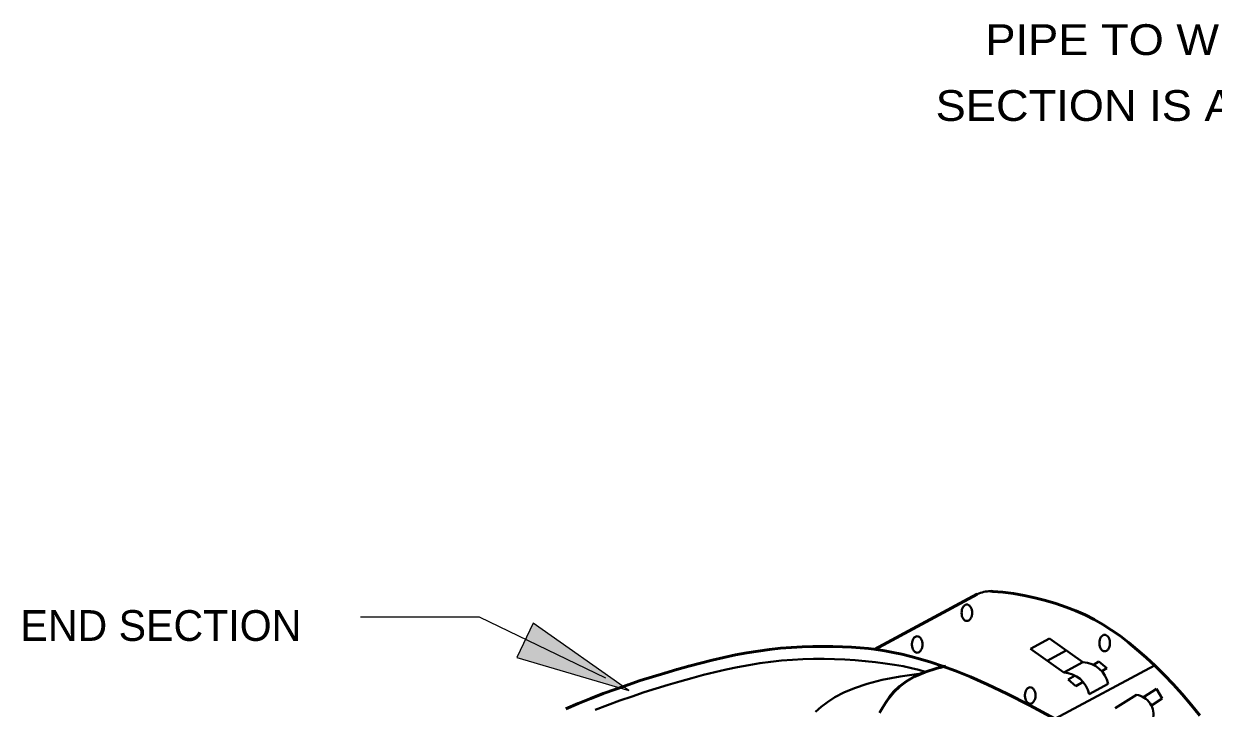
# Model space of a CAD drawing. Extents: x 35.6 to 70.9, y -0.1 to 21.9.
# Drawn here: x 42.223 to 46.092, y 10.937 to 13.163 of the extents above; entities that cross this region are included whole.
import ezdxf

# ---------------------------------------------------------------- set-up
doc = ezdxf.new("R2010")
doc.units = 0
doc.header["$LTSCALE"] = 0.05
doc.layers.add('1', color=7, linetype='Continuous', lineweight=40)
doc.layers.add('3', color=7, linetype='Continuous', lineweight=25)

msp = doc.modelspace()

# ---------------------------------------------------------------- hatches: boundary and pattern name
at = {"layer": '3'}
msp.add_hatch(color=256, dxfattribs=at).paths.add_polyline_path([(43.88075, 11.21442), (43.82675, 11.10192), (44.19158, 10.99525), (44.19158, 10.99525)])

# ---------------------------------------------------------------- linework, layer by layer
at = {"layer": '1', "lineweight": 53}
msp.add_line((45.32492, 11.30842), (44.99075, 11.12875), dxfattribs=at)
at = {"layer": '1'}
for p, q in [((45.55983, 11.16367), (45.49775, 11.13025)), ((45.66833, 11.08708), (45.55983, 11.16367)), ((45.60625, 11.05367), (45.49775, 11.13025)), ((45.552, 11.092), (45.61408, 11.12533)), ((45.90158, 11.07667), (45.57742, 10.9025)), ((45.66833, 11.08708), (45.60625, 11.05367)), ((45.70267, 11.0785), (45.72058, 11.08892)), ((45.72058, 11.08892), (45.74608, 11.06733)), ((45.73, 11.058), (45.74608, 11.06733)), ((45.62017, 11.03042), (45.64308, 11.04375)), ((45.64558, 11.00875), (45.62017, 11.03042)), ((45.64558, 11.00875), (45.66958, 11.02275)), ((45.751, 11.01675), (45.68883, 10.98333)), ((45.86525, 10.97342), (45.90842, 11.00067)), ((45.90842, 11.00067), (45.92625, 10.96883)), ((45.774, 10.9375), (45.84267, 10.98075)), ((45.89117, 10.94675), (45.92625, 10.96883))]:
    msp.add_line(p, q, dxfattribs=at)
at = {"layer": '1', "lineweight": 53}
for points in [[(46.04883, 10.91333), (46.02017, 10.94883), (45.99108, 10.98283), (45.96183, 11.01533), (45.93242, 11.04617), (45.90308, 11.07525), (45.874, 11.1025), (45.84533, 11.12783), (45.81717, 11.15108), (45.78925, 11.17233), (45.76142, 11.19183), (45.73333, 11.20967), (45.70483, 11.22592), (45.6755, 11.24067), (45.64525, 11.25425), (45.61375, 11.26658), (45.58075, 11.27783), (45.54675, 11.288), (45.51208, 11.29683), (45.47717, 11.30433), (45.44242, 11.31042), (45.40833, 11.31483), (45.37533, 11.31758), (45.36875, 11.31775)], [(45.57742, 10.9025), (45.49433, 10.94717), (45.42167, 10.98433), (45.35825, 11.01483), (45.30292, 11.03942), (45.25458, 11.05908), (45.21217, 11.07475), (45.17442, 11.08717), (45.14025, 11.09725), (45.10875, 11.10575), (45.07925, 11.11292), (45.05125, 11.119), (45.02417, 11.12392), (44.99767, 11.128), (44.97108, 11.13117), (44.94392, 11.13367), (44.91583, 11.13567), (44.88617, 11.13717), (44.85525, 11.13817), (44.82308, 11.1385), (44.78975, 11.13825), (44.7555, 11.13717), (44.7205, 11.13525), (44.68492, 11.13233), (44.64875, 11.1285), (44.61225, 11.1235), (44.57542, 11.1175), (44.53825, 11.11058), (44.50075, 11.10267), (44.46292, 11.09392), (44.42475, 11.08442), (44.38617, 11.07425), (44.34742, 11.06342), (44.30817, 11.05192), (44.26875, 11.03992), (44.22892, 11.02717), (44.18892, 11.01383), (44.14875, 10.99967), (44.10833, 10.98483), (44.06775, 10.96917), (44.027, 10.95267), (43.98625, 10.93533)], [(45.22292, 11.07417), (45.194, 11.06767), (45.15417, 11.05492), (45.12117, 11.0405), (45.094, 11.02475), (45.072, 11.00808), (45.054, 10.99075), (45.03933, 10.97325), (45.027, 10.95583), (45.01617, 10.93875), (45.00675, 10.922)]]:
    msp.add_lwpolyline(points, dxfattribs=at)
at = {"layer": '1'}
for points in [[(45.15567, 11.05542), (45.13467, 11.062), (45.11067, 11.06817), (45.08417, 11.07375), (45.05558, 11.07883), (45.02508, 11.08342), (44.99342, 11.08742), (44.96075, 11.09083), (44.9275, 11.09358), (44.894, 11.09575), (44.86033, 11.09725), (44.8265, 11.098), (44.79242, 11.098), (44.758, 11.09708), (44.72342, 11.09533), (44.68842, 11.0925), (44.65308, 11.08875), (44.6175, 11.08383), (44.5815, 11.078), (44.54517, 11.07117), (44.5085, 11.06342), (44.47142, 11.05492), (44.43392, 11.04558), (44.39617, 11.0355), (44.35792, 11.02483), (44.31933, 11.01358), (44.28058, 11.00175), (44.24142, 10.98925), (44.202, 10.976), (44.16233, 10.96208), (44.12242, 10.94742), (44.08242, 10.932)], [(45.14283, 11.05), (45.07425, 11.04058), (45.01583, 11.02942), (44.9665, 11.01692), (44.92508, 11.00317), (44.89058, 10.98858), (44.86175, 10.97325), (44.8375, 10.95758), (44.81667, 10.94175), (44.79825, 10.926)]]:
    msp.add_lwpolyline(points, dxfattribs=at)
for centre, radius, start, end in [((45.367, 11.21883), 0.09891, 88.9916, 115.18504), ((45.30333, 11.251), 0.02916, 147.13098, 164.94404), ((45.29583, 11.256), 0.02016, 123.16026, 147.63001), ((45.29092, 11.26333), 0.01134, 89.433, 122.25316), ((45.29108, 11.2635), 0.0112, 57.54091, 90.36107), ((45.28608, 11.25583), 0.0203, 32.76512, 57.23487), ((45.27867, 11.25125), 0.02905, 14.57087, 32.38392), ((45.31533, 11.24817), 0.04146, 165.4265, 180.32347), ((45.31533, 11.24767), 0.04146, 179.67653, 194.5735), ((45.30333, 11.24483), 0.02916, 195.05596, 212.86901), ((45.29567, 11.23983), 0.02002, 212.76512, 237.23487), ((45.291, 11.23258), 0.01139, 237.03285, 269.85301), ((45.29092, 11.23242), 0.01124, 270.36114, 303.1813), ((45.28625, 11.24), 0.02016, 302.36999, 326.83974), ((45.27867, 11.24458), 0.02905, 327.61607, 345.42912), ((45.26667, 11.24783), 0.0415, 0.11683, 15.0138), ((45.26667, 11.248), 0.0415, 344.98619, 359.88316), ((45.15392, 11.14475), 0.0415, 164.98619, 179.88316), ((45.15392, 11.14492), 0.0415, 180.11683, 195.0138), ((45.142, 11.14792), 0.02916, 147.13098, 164.94404), ((45.13433, 11.15292), 0.02002, 122.76512, 147.23487), ((45.12967, 11.16033), 0.01124, 90.36114, 123.1813), ((45.12958, 11.16017), 0.01139, 57.03285, 89.85301), ((45.12492, 11.15292), 0.02002, 32.76512, 57.23487), ((45.11725, 11.14792), 0.02916, 15.05596, 32.86901), ((45.10533, 11.14475), 0.0415, 0.11683, 15.0138), ((45.10533, 11.14492), 0.0415, 344.98619, 359.88316), ((45.76358, 11.14958), 0.04146, 165.4265, 180.32347), ((45.76358, 11.14908), 0.04146, 179.67653, 194.5735), ((45.75158, 11.15242), 0.02916, 147.13098, 164.94404), ((45.74392, 11.15742), 0.02002, 122.76512, 147.23487), ((45.73925, 11.16467), 0.01139, 90.14699, 122.96715), ((45.73925, 11.16467), 0.01139, 57.03285, 89.85301), ((45.73458, 11.15742), 0.02002, 32.76512, 57.23487), ((45.72692, 11.15267), 0.02905, 14.57087, 32.38392), ((45.71492, 11.14925), 0.0415, 0.11683, 15.0138), ((45.71492, 11.14942), 0.0415, 344.98619, 359.88316), ((45.142, 11.14175), 0.02916, 195.05596, 212.86901), ((45.1345, 11.13675), 0.02016, 212.36999, 236.83974), ((45.1295, 11.12925), 0.0112, 237.54091, 270.36108), ((45.12967, 11.12942), 0.01134, 269.433, 302.25316), ((45.12475, 11.13675), 0.02016, 303.16026, 327.63001), ((45.11725, 11.14175), 0.02916, 327.13098, 344.94404), ((45.75158, 11.14625), 0.02916, 195.05596, 212.86901), ((45.74408, 11.14125), 0.02016, 212.36999, 236.83974), ((45.73917, 11.13392), 0.01134, 237.74684, 270.567), ((45.73933, 11.13392), 0.01134, 269.433, 302.25316), ((45.73442, 11.14125), 0.02016, 303.16026, 327.63001), ((45.72692, 11.146), 0.02905, 327.61607, 345.42912), ((45.66442, 10.99875), 0.0884, 11.72281, 87.45353), ((45.60225, 10.96533), 0.0884, 11.72281, 87.45353), ((45.5215, 10.97883), 0.0415, 164.98619, 179.88316), ((45.5095, 10.98225), 0.02905, 147.61607, 165.42912), ((45.50208, 10.98683), 0.0203, 122.76512, 147.23487), ((45.49725, 10.9945), 0.01124, 90.36114, 123.1813), ((45.49717, 10.99433), 0.01139, 57.03285, 89.85301), ((45.49233, 10.987), 0.02016, 32.36999, 56.83974), ((45.48483, 10.982), 0.02916, 15.05596, 32.86901), ((45.47283, 10.97917), 0.04146, 359.67653, 14.5735), ((45.5215, 10.979), 0.0415, 180.11683, 195.0138), ((45.5095, 10.97558), 0.02905, 194.57087, 212.38393), ((45.50192, 10.971), 0.02016, 213.16026, 237.63001), ((45.49725, 10.96342), 0.01124, 236.81869, 269.63886), ((45.49717, 10.96358), 0.01139, 270.14699, 302.96715), ((45.4925, 10.97083), 0.02002, 302.76512, 327.23487), ((45.48483, 10.97583), 0.02916, 327.13098, 344.94404), ((45.47283, 10.97867), 0.04146, 345.4265, 0.32347), ((45.8345, 10.9175), 0.06384, 344.68189, 82.63989)]:
    msp.add_arc(centre, radius, start, end, dxfattribs=at)
at = {"layer": '3'}
msp.add_lwpolyline([(44.11717, 11.0355), (43.70575, 11.23392), (43.3185, 11.23392)], dxfattribs=at)
at = {"layer": '3', "lineweight": 13}
msp.add_lwpolyline([(43.88075, 11.21442), (43.82675, 11.10192), (44.19158, 10.99525), (44.19158, 10.99525)], close=True, dxfattribs=at)

# ---------------------------------------------------------------- texts
at = {"layer": '3', "width": 1.1}
for s, p in [('PIPE TO WHICH END', (45.35133, 13.06183)), ('SECTION IS ATTACHED', (45.18942, 12.8475))]:
    msp.add_text(s, height=0.1, dxfattribs=at).set_placement(p)
at = {"layer": '3'}
msp.add_text('END SECTION', height=0.1, dxfattribs=at).set_placement((42.21242, 11.15642))

doc.saveas('drawing.dxf')
